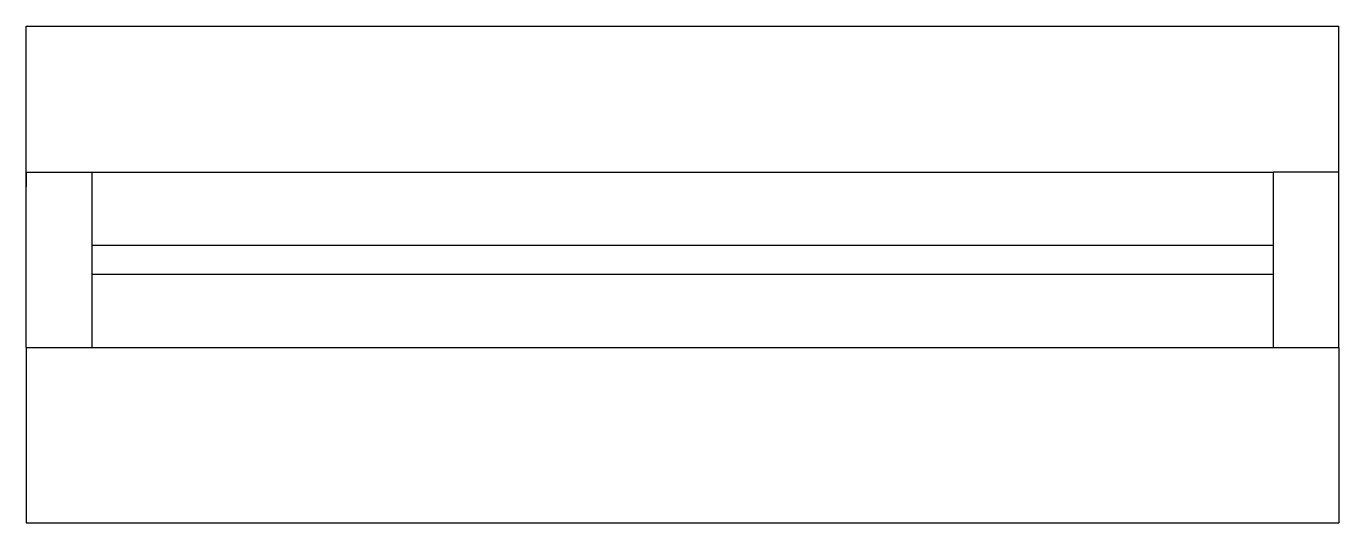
# Model space of a CAD drawing. Header units: millimetres. Extents: x 0 to 900, y -120 to 220.
import ezdxf

# ---------------------------------------------------------------- set-up
doc = ezdxf.new("R2010")
doc.units = ezdxf.units.MM
doc.layers.get('0').update_dxf_attribs({"color": 178, "lineweight": 25, "true_color": 0x000000})

# ---------------------------------------------------------------- blocks, each defined once
blk = doc.blocks.new('Window 900')
for p, q in [((0, 120), (0, 220)), ((0, 220), (900, 220)), ((900, 120), (900, 220)), ((0, 120), (45, 120)), ((0, 0), (0, 120)), ((0, 120), (0, 110)), ((45, 120), (855, 120)), ((45, 120), (45, 0)), ((900, 120), (855, 120)), ((855, 120), (855, 0)), ((900, 0), (900, 120)), ((45, 70), (855, 70)), ((855, 50), (45, 50)), ((0, 0), (900, 0)), ((0, 0), (0, -120)), ((900, 0), (900, -120)), ((0, -120), (900, -120))]:
    blk.add_line(p, q)
blk = doc.blocks.new('window 900-0')
blk.add_blockref('Window 900', (0, 10))

msp = doc.modelspace()

# ---------------------------------------------------------------- block references
msp.add_blockref('window 900-0', (0, -10))

doc.saveas('drawing.dxf')
